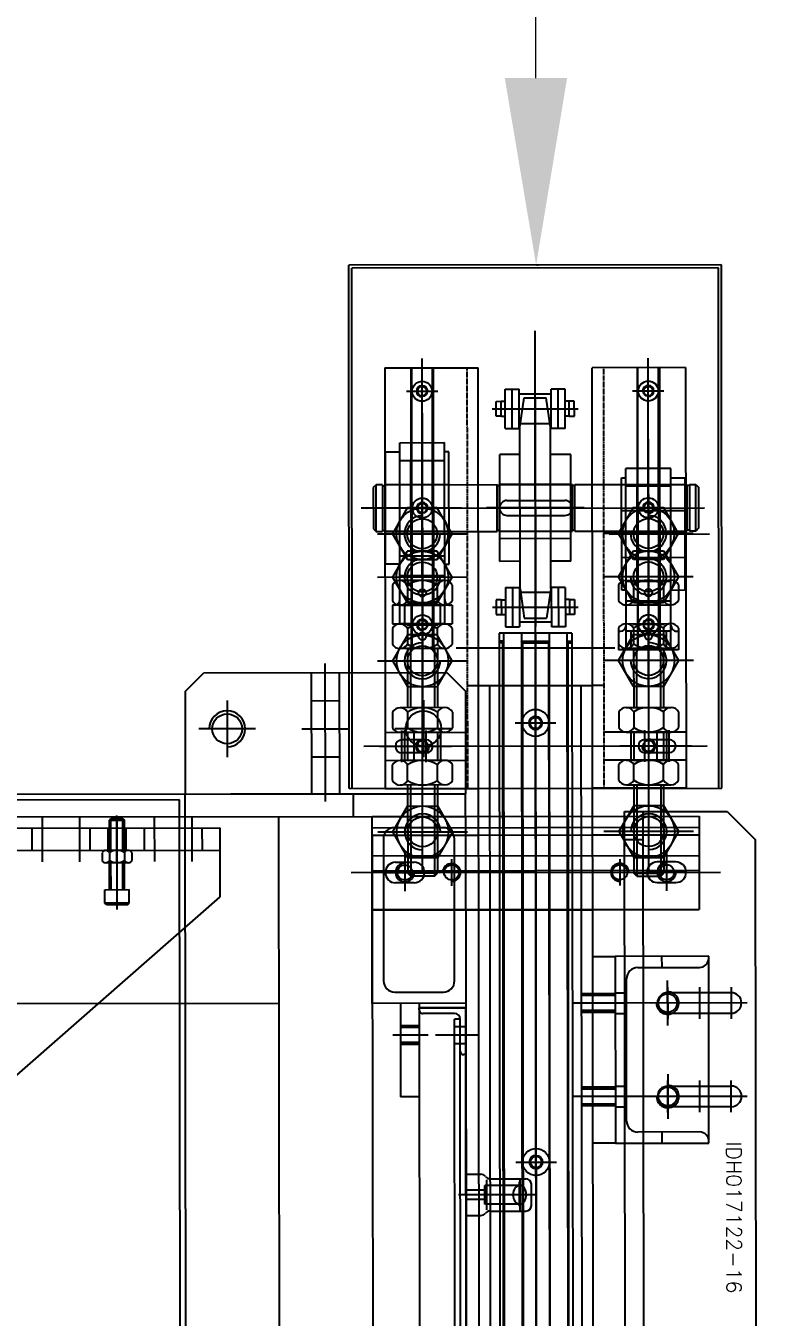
# Model space of a CAD drawing. Header units: feet. Extents: x -99009 to 3252343, y -11094690 to 9035152.
# Drawn here: x 2520127 to 2520526, y -1969131 to -1968440 of the extents above; entities that cross this region are included whole.
import ezdxf

# ---------------------------------------------------------------- set-up
doc = ezdxf.new("R2010")
doc.units = ezdxf.units.FT
doc.header["$PDSIZE"] = -1
doc.linetypes.add('DASHED', pattern=[0.75, 0.5, -0.25])
for name, color, linetype in [('1', 1, 'Continuous'), ('K-LINE', 7, 'Continuous'), ('栗本図面枠', 7, 'Continuous')]:
    doc.layers.add(name, color=color, linetype=linetype)
doc.styles.add('ROMANS', font='romans.shx', dxfattribs={"width": 0.75})
doc.styles.get("Standard").update_dxf_attribs({"font": 'GOTHICB.TTF'})
doc.dimstyles.new('LGB VVP', dxfattribs={"dimtxt": 3, "dimasz": 3, "dimexe": 1, "dimexo": 1, "dimgap": 1, "dimtad": 1, "dimtoh": 1, "dimdec": 4, "dimzin": 12, "dimdsep": 46, "dimtxsty": 'Standard', "dimcen": 0, "dimclrd": 2, "dimclre": 1, "dimclrt": 3, "dimadec": 0, "dimazin": 3, "dimtfac": 1, "dimtdec": 4, "dimtofl": 0, "dimtmove": 0, "dimatfit": 3, "dimfxl": 1, "dimtolj": 1, "dimtzin": 0, "dimlwd": 13, "dimlwe": 13, "dimarcsym": 0})

# ---------------------------------------------------------------- blocks, each defined once
blk = doc.blocks.new('K24582845e8a56')
at = {"layer": '栗本図面枠', "color": 1}
for p, q in [((-7660.32, 102.5, 0), (-7645.32, 117.5, 0)), ((-7645.32, 117.5, 0), (-5963.82, 117.5, 0)), ((-7557.82, 113, 0), (-7557.82, 62, 0)), ((-7507.82, 113, 0), (-7507.82, 62, 0)), ((-7566.32, 104.5, 0), (-7549.32, 104.5, 0)), ((-7563.32, 104.5, 0), (-7563.32, 70.5, 0)), ((-7552.32, 70.5, 0), (-7552.32, 104.5, 0)), ((-7499.32, 104.5, 0), (-7516.32, 104.5, 0)), ((-7513.32, 70.5, 0), (-7513.32, 104.5, 0)), ((-7502.32, 104.5, 0), (-7502.32, 70.5, 0)), ((-7672.82, 99.7, 0), (-7952.82, 99.7, 0)), ((-7952.82, 99.7, 0), (-7952.82, -99.7, 0)), ((-7672.82, 98.1, 0), (-7951.22, 98.1, 0)), ((-7951.22, 98.1, 0), (-7951.22, -98.1, 0)), ((-7672.82, -99.7, 0), (-7672.82, 99.7, 0)), ((-7660.32, 47.5, 0), (-7660.32, 102.5, 0)), ((-7627.82, -98.83, 0), (-7627.82, 98.83, 0)), ((-7557.82, 97.5, 0), (-7557.82, 37.5, 0)), ((-7507.82, 97.5, 0), (-7507.82, 37.5, 0)), ((-7822.83, -90.45, 0), (-7822.83, 90.45, 0)), ((-7808.83, 39.48, 0), (-7808.83, 93.21, 0)), ((-7695.32, 91.84, 0), (-7695.32, -91.84, 0)), ((-7581.82, 92.5, 0), (-7582.82, 92.5, 0)), ((-7582.82, 92.5, 0), (-7582.82, 42.5, 0)), ((-7482.82, 92.5, 0), (-7582.82, 92.5, 0)), ((-7582.82, 92.5, 0), (-7582.82, 42.5, 0)), ((-7482.82, 92.5, 0), (-7483.82, 92.5, 0)), ((-7482.82, 42.5, 0), (-7482.82, 92.5, 0)), ((-7482.82, 42.5, 0), (-7482.82, 92.5, 0)), ((-7835.33, 85.83, 0), (-7833.83, 87.33, 0)), ((-7835.33, 82.43, 0), (-7835.33, 85.83, 0)), ((-7810.33, 85.83, 0), (-7835.33, 85.83, 0)), ((-7833.83, 87.33, 0), (-7811.83, 87.33, 0)), ((-7811.83, 87.33, 0), (-7810.33, 85.83, 0)), ((-7810.33, 85.83, 0), (-7810.33, 82.43, 0)), ((-7809.1, 84.5, 0), (-7809.1, 36.5, 0)), ((-7785.92, 84.5, 0), (-7785.92, 36.5, 0)), ((-7741.1, 84.5, 0), (-7741.1, 36.5, 0)), ((-7695.32, 83.36, 0), (-7695.32, 45.02, 0)), ((-7657.82, -87.5, 0), (-7657.82, 87.5, 0)), ((-7657.82, 87.5, 0), (-7607.82, 87.5, 0)), ((-7651.82, -87.5, 0), (-7651.82, 87.5, 0)), ((-7649.56, 84.5, 0), (-7649.56, 36.5, 0)), ((-7647.82, 87.5, 0), (-7607.82, 87.5, 0)), ((-7647.82, 30.5, 0), (-7647.82, 87.5, 0)), ((-7636.82, -87.5, 0), (-7636.82, 87.5, 0)), ((-7628.82, -87.5, 0), (-7628.82, 87.5, 0)), ((-7607.82, 87.5, 0), (-7607.82, -87.5, 0)), ((-7607.82, 30.5, 0), (-7607.82, 87.5, 0)), ((-7576.82, 54.5, 0), (-7576.82, 87.5, 0)), ((-7566.32, 87.5, 0), (-7549.32, 87.5, 0)), ((-7516.32, 87.5, 0), (-7499.32, 87.5, 0)), ((-7488.82, 87.5, 0), (-7488.82, 54.5, 0)), ((-7897.82, 80.5, 0), (-7897.82, 30.5, 0)), ((-7897.82, 80.5, 0), (-7672.82, 80.5, 0)), ((-7838.83, 72.5, 0), (-7838.83, 80.2, 0)), ((-7778.83, 80.2, 0), (-7838.83, 80.2, 0)), ((-7835.33, 82.43, 0), (-7810.33, 82.43, 0)), ((-7835.33, 81.13, 0), (-7810.33, 81.13, 0)), ((-7835.33, 21.13, 0), (-7835.33, 81.13, 0)), ((-7834.78, 82.43, 0), (-7834.78, 81.13, 0)), ((-7822.96, 68.5, 0), (-7809.1, 76.5, 0)), ((-7821.33, 46.2, 0), (-7821.33, 80.2, 0)), ((-7810.88, 82.43, 0), (-7810.88, 81.13, 0)), ((-7810.33, 21.13, 0), (-7810.33, 81.13, 0)), ((-7809.1, 76.5, 0), (-7795.25, 68.5, 0)), ((-7799.77, 68.5, 0), (-7785.92, 76.5, 0)), ((-7796.33, 46.2, 0), (-7796.33, 80.2, 0)), ((-7785.92, 76.5, 0), (-7772.06, 68.5, 0)), ((-7781.62, 76.5, 0), (-7773.23, 76.5, 0)), ((-7778.83, 72.5, 0), (-7778.83, 80.2, 0)), ((-7758.43, 76.5, 0), (-7750.05, 76.5, 0)), ((-7756.83, 75.5, 0), (-7756.83, 76.5, 0)), ((-7756.83, 76.5, 0), (-7746.83, 76.5, 0)), ((-7754.96, 68.5, 0), (-7741.1, 76.5, 0)), ((-7746.83, 76.5, 0), (-7746.83, 44.5, 0)), ((-7741.1, 76.5, 0), (-7727.25, 68.5, 0)), ((-7713.62, 76.5, 0), (-7705.23, 76.5, 0)), ((-7702.82, 80.5, 0), (-7702.82, 36.5, 0)), ((-7687.82, 80.5, 0), (-7687.82, 36.5, 0)), ((-7677.04, 76.5, 0), (-7685.42, 76.5, 0)), ((-7672.82, 80.5, 0), (-7672.82, 30.5, 0)), ((-7649.56, 76.5, 0), (-7663.41, 68.5, 0)), ((-7635.7, 68.5, 0), (-7649.56, 76.5, 0)), ((-7627.82, 60, 0), (-7627.82, 80, 0)), ((-7746.83, 72.5, 0), (-7843.83, 72.5, 0)), ((-7843.83, 72.5, 0), (-7843.83, 48.5, 0)), ((-7834.33, 72.5, 0), (-7834.33, 48.5, 0)), ((-7784.02, 48.5, 0), (-7784.02, 72.5, 0)), ((-7783.33, 72.5, 0), (-7783.33, 48.5, 0)), ((-7772.83, 72.5, 0), (-7772.83, 48.5, 0)), ((-7770.83, 48.5, 0), (-7770.83, 72.5, 0)), ((-7760.83, 48.5, 0), (-7760.83, 72.5, 0)), ((-7756.83, 72.5, 0), (-7756.83, 48.5, 0)), ((-7756.83, 70, 0), (-7746.83, 70, 0)), ((-7747.65, 48.5, 0), (-7747.65, 72.5, 0)), ((-7716.02, 48.5, 0), (-7716.02, 72.5, 0)), ((-7686.82, 71.5, 0), (-7703.82, 71.5, 0)), ((-7702.83, 48.5, 0), (-7702.83, 72.5, 0)), ((-7702.82, 70.1, 0), (-7687.82, 70.1, 0)), ((-7698.82, 58.5, 0), (-7698.82, 71.5, 0)), ((-7691.82, 58.5, 0), (-7691.82, 71.5, 0)), ((-7687.82, 48.5, 0), (-7687.82, 72.5, 0)), ((-7674.64, 48.5, 0), (-7674.64, 72.5, 0)), ((-7637.82, 70, 0), (-7617.82, 70, 0)), ((-7637.02, 70, 0), (-7618.62, 70, 0)), ((-7633.32, 75, 0), (-7633.32, 65, 0)), ((-7622.32, 65, 0), (-7622.32, 75, 0)), ((-7545.82, 70.5, 0), (-7569.82, 70.5, 0)), ((-7566.32, 70.5, 0), (-7549.32, 70.5, 0)), ((-7519.82, 70.5, 0), (-7495.82, 70.5, 0)), ((-7499.32, 70.5, 0), (-7516.32, 70.5, 0)), ((-7897.82, 66.5, 0), (-7747.82, 66.5, 0)), ((-7897.82, 66.5, 0), (-7897.82, 54.5, 0)), ((-7747.82, 66.05, 0), (-7897.82, 66.05, 0)), ((-7885.32, 68.85, 0), (-7885.32, 52.15, 0)), ((-7885.32, 65.85, 0), (-7885.32, 55.15, 0)), ((-7783.33, 66.5, 0), (-7834.33, 66.5, 0)), ((-7822.96, 52.5, 0), (-7822.96, 68.5, 0)), ((-7822.82, 68.85, 0), (-7822.82, 52.15, 0)), ((-7822.82, 65.85, 0), (-7822.82, 55.15, 0)), ((-7799.77, 52.5, 0), (-7799.77, 68.5, 0)), ((-7795.25, 68.5, 0), (-7795.25, 52.5, 0)), ((-7781.62, 68.5, 0), (-7773.23, 68.5, 0)), ((-7772.06, 68.5, 0), (-7772.06, 52.5, 0)), ((-7760.32, 68.85, 0), (-7760.32, 52.15, 0)), ((-7760.32, 65.85, 0), (-7760.32, 55.15, 0)), ((-7758.43, 68.5, 0), (-7750.05, 68.5, 0)), ((-7754.96, 52.5, 0), (-7754.96, 68.5, 0)), ((-7747.82, 66.5, 0), (-7747.82, 54.5, 0)), ((-7747.65, 68.5, 0), (-7716.02, 68.5, 0)), ((-7747.65, 66.9, 0), (-7716.02, 66.9, 0)), ((-7727.25, 68.5, 0), (-7727.25, 52.5, 0)), ((-7713.62, 68.5, 0), (-7705.23, 68.5, 0)), ((-7686.82, 65, 0), (-7703.82, 65, 0)), ((-7702.82, 68.5, 0), (-7687.82, 68.5, 0)), ((-7677.04, 68.5, 0), (-7685.42, 68.5, 0)), ((-7674.64, 68.5, 0), (-7627.39, 68.5, 0)), ((-7674.64, 66.9, 0), (-7625.79, 66.9, 0)), ((-7663.41, 68.5, 0), (-7663.41, 52.5, 0)), ((-7635.7, 52.5, 0), (-7635.7, 68.5, 0)), ((-7625.79, 66.9, 0), (-7627.39, 68.5, 0)), ((-7627.39, 52.5, 0), (-7627.39, 68.5, 0)), ((-7625.79, 54.1, 0), (-7625.79, 66.9, 0)), ((-7576.82, 67.5, 0), (-7582.82, 67.5, 0)), ((-7482.82, 67.5, 0), (-7488.82, 67.5, 0)), ((-7742.82, 60.5, 0), (-7902.82, 60.5, 0)), ((-7668.54, 60.5, 0), (-7902.39, 60.5, 0)), ((-7859.6, 60.5, 0), (-7737.32, 60.5, 0)), ((-7829.89, 60.5, 0), (-7788.32, 60.5, 0)), ((-7806.7, 60.5, 0), (-7765.13, 60.5, 0)), ((-7761.89, 60.5, 0), (-7720.32, 60.5, 0)), ((-7686.82, 58.5, 0), (-7703.82, 58.5, 0)), ((-7628.77, 60.5, 0), (-7670.34, 60.5, 0)), ((-5916.82, 57.5, 0), (-7660.32, 57.5, 0)), ((-7645.32, 47.5, 0), (-7645.32, 57.5, 0)), ((-7747.82, 54.95, 0), (-7897.82, 54.95, 0)), ((-7897.82, 54.5, 0), (-7747.82, 54.5, 0)), ((-7746.83, 48.5, 0), (-7843.83, 48.5, 0)), ((-7838.83, 46.2, 0), (-7838.83, 48.5, 0)), ((-7783.33, 54.5, 0), (-7834.33, 54.5, 0)), ((-7809.1, 44.5, 0), (-7822.96, 52.5, 0)), ((-7795.25, 52.5, 0), (-7809.1, 44.5, 0)), ((-7785.92, 44.5, 0), (-7799.77, 52.5, 0)), ((-7772.06, 52.5, 0), (-7785.92, 44.5, 0)), ((-7781.62, 52.5, 0), (-7773.23, 52.5, 0)), ((-7778.83, 48.5, 0), (-7778.83, 46.2, 0)), ((-7758.43, 52.5, 0), (-7750.05, 52.5, 0)), ((-7756.83, 51, 0), (-7746.83, 51, 0)), ((-7741.1, 44.5, 0), (-7754.96, 52.5, 0)), ((-7747.65, 54.1, 0), (-7716.02, 54.1, 0)), ((-7747.65, 52.5, 0), (-7716.02, 52.5, 0)), ((-7727.25, 52.5, 0), (-7741.1, 44.5, 0)), ((-7713.62, 52.5, 0), (-7705.23, 52.5, 0)), ((-7702.82, 52.5, 0), (-7687.82, 52.5, 0)), ((-7702.82, 50.9, 0), (-7687.82, 50.9, 0)), ((-7677.04, 52.5, 0), (-7685.42, 52.5, 0)), ((-7674.64, 54.1, 0), (-7625.79, 54.1, 0)), ((-7674.64, 52.5, 0), (-7627.39, 52.5, 0)), ((-7663.41, 52.5, 0), (-7649.56, 44.5, 0)), ((-7649.56, 44.5, 0), (-7635.7, 52.5, 0)), ((-7625.79, 54.1, 0), (-7627.39, 52.5, 0)), ((-7494.82, 48.5, 0), (-7570.82, 48.5, 0)), ((-7563.32, 42.5, 0), (-7563.32, 48.5, 0)), ((-7552.32, 42.5, 0), (-7552.32, 48.5, 0)), ((-7513.32, 42.5, 0), (-7513.32, 48.5, 0)), ((-7502.32, 42.5, 0), (-7502.32, 48.5, 0)), ((-7778.83, 46.2, 0), (-7838.83, 46.2, 0)), ((-7781.62, 44.5, 0), (-7773.23, 44.5, 0)), ((-7758.43, 44.5, 0), (-7750.05, 44.5, 0)), ((-7756.83, 44.5, 0), (-7756.83, 45.5, 0)), ((-7756.83, 44.5, 0), (-7746.83, 44.5, 0)), ((-7747.82, 42.5, 0), (-7747.82, -42.5, 0)), ((-7713.62, 44.5, 0), (-7705.23, 44.5, 0)), ((-7677.04, 44.5, 0), (-7685.42, 44.5, 0)), ((-5916.82, 47.5, 0), (-7660.32, 47.5, 0)), ((-7634.9, 45, 0), (-7620.75, 45, 0)), ((-7582.82, 42.5, 0), (-7482.82, 42.5, 0)), ((-7582.82, 42.5, 0), (-7482.82, 42.5, 0)), ((-7582.82, 30.5, 0), (-7582.82, 42.5, 0)), ((-7582.82, 42.5, 0), (-7482.82, 42.5, 0)), ((-7562.82, 42.5, 0), (-7562.82, 24.5, 0)), ((-7561.82, 42.5, 0), (-7561.82, 24.5, 0)), ((-7557.82, 47, 0), (-7557.82, 20, 0)), ((-7553.82, 42.5, 0), (-7553.82, 24.5, 0)), ((-7552.82, 42.5, 0), (-7552.82, 24.5, 0)), ((-7512.82, 42.5, 0), (-7512.82, 24.5, 0)), ((-7511.82, 42.5, 0), (-7511.82, 24.5, 0)), ((-7507.82, 47, 0), (-7507.82, 20, 0)), ((-7503.82, 42.5, 0), (-7503.82, 24.5, 0)), ((-7502.82, 42.5, 0), (-7502.82, 24.5, 0)), ((-7482.82, 42.5, 0), (-7482.82, 30.5, 0)), ((-7727.82, 36.5, 0), (-7727.82, 30.5, 0)), ((-5530.82, 30.5, 0), (-7897.82, 30.5, 0)), ((-7727.82, -30.5, 0), (-7727.82, 30.5, 0)), ((-7647.82, -30.5, 0), (-7647.82, 30.5, 0)), ((-7607.82, -30.5, 0), (-7607.82, 30.5, 0)), ((-7879.9, 20.94, 0), (-7879.9, 18.24, 0)), ((-7871.9, 20.94, 0), (-7879.9, 20.94, 0)), ((-7875.9, -22.94, 0), (-7875.9, 22.94, 0)), ((-7871.9, 18.24, 0), (-7871.9, 20.94, 0)), ((-7810.33, 21.13, 0), (-7835.33, 21.13, 0)), ((-7834.78, 21.13, 0), (-7834.78, 19.83, 0)), ((-7822.83, 26.19, 0), (-7822.83, -26.19, 0)), ((-7810.88, 21.13, 0), (-7810.88, 19.83, 0)), ((-7773.76, 18.24, 0), (-7773.76, 20.94, 0)), ((-7773.76, 20.94, 0), (-7765.76, 20.94, 0)), ((-7769.76, -22.94, 0), (-7769.76, 22.94, 0)), ((-7765.76, 20.94, 0), (-7765.76, 18.24, 0)), ((-5575.82, 24.5, 0), (-7727.82, 24.5, 0)), ((-7865.36, 16, 0), (-7886.44, 16, 0)), ((-7886.44, 16, 0), (-7886.44, 8.51, 0)), ((-7879.9, 18.24, 0), (-7879.9, 16, 0)), ((-7871.9, 18.24, 0), (-7879.9, 18.24, 0)), ((-7871.9, 18.24, 0), (-7871.9, 16, 0)), ((-7865.36, 16, 0), (-7865.36, 8.51, 0)), ((-7851.39, 19, 0), (-7851.39, 8.21, 0)), ((-7794.27, 19, 0), (-7851.39, 19, 0)), ((-7835.33, -19.17, 0), (-7835.33, 19.83, 0)), ((-7810.33, 19.83, 0), (-7835.33, 19.83, 0)), ((-7835.33, 19, 0), (-7835.33, -19, 0)), ((-7826.83, -15.17, 0), (-7826.83, 15.83, 0)), ((-7818.83, -15.17, 0), (-7818.83, 15.83, 0)), ((-7810.33, -19.17, 0), (-7810.33, 19.83, 0)), ((-7810.33, 19, 0), (-7810.33, -19, 0)), ((-7806.38, 19, 0), (-7806.38, -19, 0)), ((-7794.27, 19, 0), (-7794.27, 8.21, 0)), ((-7780.3, 16, 0), (-7780.3, 8.51, 0)), ((-7780.3, 16, 0), (-7759.22, 16, 0)), ((-7773.76, 18.24, 0), (-7773.76, 16, 0)), ((-7773.76, 18.24, 0), (-7765.76, 18.24, 0)), ((-7765.76, 18.24, 0), (-7765.76, 16, 0)), ((-7759.22, 16, 0), (-7759.22, 8.51, 0)), ((-7755.82, 19.5, 0), (-6650.82, 19.5, 0)), ((-7755.82, 19.5, 0), (-7755.82, -19.5, 0)), ((-6650.82, 17, 0), (-7755.82, 17, 0)), ((-7751.49, 17, 0), (-7751.49, 19.5, 0)), ((-7750.62, 17.5, 0), (-7751.49, 17, 0)), ((-7750.62, 17.5, 0), (-7750.62, 19.5, 0)), ((-6650.82, 17.5, 0), (-7750.62, 17.5, 0)), ((-7865.36, 12.25, 0), (-7886.44, 12.25, 0)), ((-7865.36, 8.51, 0), (-7886.44, 8.51, 0)), ((-7883.84, -8.51, 0), (-7883.84, 8.51, 0)), ((-7866.13, 8.21, 0), (-7881.83, 5.96, 0)), ((-7866.13, 8.21, 0), (-7881.83, 5.96, 0)), ((-7867.96, -8.51, 0), (-7867.96, 8.51, 0)), ((-7779.54, 8.21, 0), (-7866.13, 8.21, 0)), ((-7780.3, 12.25, 0), (-7759.22, 12.25, 0)), ((-7780.3, 8.51, 0), (-7759.22, 8.51, 0)), ((-7779.54, 8.21, 0), (-7763.83, 5.96, 0)), ((-7777.7, -8.51, 0), (-7777.7, 8.51, 0)), ((-7761.82, -8.51, 0), (-7761.82, 8.51, 0)), ((-6650.82, 7.51, 0), (-7755.82, 7.51, 0)), ((-7751.49, -7.51, 0), (-7751.49, 7.51, 0)), ((-7751.49, 7.51, 0), (-7750.62, 7.01, 0)), ((-7750.62, 7.01, 0), (-6650.82, 7.01, 0)), ((-7750.62, -7.01, 0), (-7750.62, 7.01, 0)), ((-7707.82, -10.85, 0), (-7707.82, 10.85, 0)), ((-7707.82, -8.21, 0), (-7707.82, 8.21, 0)), ((-7472.82, -10.85, 0), (-7472.82, 10.85, 0)), ((-7472.82, -8.21, 0), (-7472.82, 8.21, 0)), ((-7881.83, -5.96, 0), (-7881.83, 5.96, 0)), ((-7881.83, -5.96, 0), (-7881.83, 5.96, 0)), ((-7763.83, -5.96, 0), (-7763.83, 5.96, 0)), ((-5437.58, 0, 0), (-7917.65, 0, 0)), ((-7865.45, 0, 0), (-7886.35, 0, 0)), ((-7881.83, 0, 0), (-7763.83, 0, 0)), ((-7866.13, -8.21, 0), (-7881.83, -5.96, 0)), ((-7866.13, -8.21, 0), (-7881.83, -5.96, 0)), ((-7780.21, 0, 0), (-7759.32, 0, 0)), ((-7779.54, -8.21, 0), (-7763.83, -5.96, 0)), ((-7755.82, 0, 0), (-6650.82, 0, 0)), ((-7463.89, -24.67, 0), (-7463.89, -5.5, 0)), ((-7449.56, -2.5, 0), (-7460.89, -2.5, 0)), ((-7455.32, -0.75, 0), (-7455.32, -41.59, 0)), ((-7446.56, -24.82, 0), (-7446.56, -5.5, 0)), ((-7865.36, -8.51, 0), (-7886.44, -8.51, 0)), ((-7886.44, -16, 0), (-7886.44, -8.51, 0)), ((-7865.36, -12.26, 0), (-7886.44, -12.26, 0)), ((-7779.54, -8.21, 0), (-7866.13, -8.21, 0)), ((-7865.36, -16, 0), (-7865.36, -8.51, 0)), ((-7851.39, -8.21, 0), (-7851.39, -19, 0)), ((-7794.27, -8.21, 0), (-7794.27, -19, 0)), ((-7780.3, -8.51, 0), (-7759.22, -8.51, 0)), ((-7780.3, -16, 0), (-7780.3, -8.51, 0)), ((-7780.3, -12.26, 0), (-7759.22, -12.26, 0)), ((-7759.22, -16, 0), (-7759.22, -8.51, 0)), ((-7755.82, -7.51, 0), (-6650.82, -7.51, 0)), ((-7750.62, -7.01, 0), (-7751.49, -7.51, 0)), ((-7750.62, -7.01, 0), (-6650.82, -7.01, 0)), ((-7446.56, -8.5, 0), (-7463.89, -8.5, 0)), ((-7449.26, -8.8, 0), (-7462.24, -8.8, 0)), ((-7460.32, -8.8, 0), (-7460.32, -27.5, 0)), ((-7450.32, -8.8, 0), (-7450.32, -27.5, 0)), ((-7865.36, -16, 0), (-7886.44, -16, 0)), ((-7879.9, -18.24, 0), (-7879.9, -16, 0)), ((-7871.9, -18.24, 0), (-7879.9, -18.24, 0)), ((-7879.9, -20.94, 0), (-7879.9, -18.24, 0)), ((-7871.9, -18.24, 0), (-7871.9, -16, 0)), ((-7871.9, -18.24, 0), (-7871.9, -20.94, 0)), ((-7794.27, -19, 0), (-7851.39, -19, 0)), ((-7810.33, -19.17, 0), (-7835.33, -19.17, 0)), ((-7835.33, -80.47, 0), (-7835.33, -20.47, 0)), ((-7810.33, -20.47, 0), (-7835.33, -20.47, 0)), ((-7834.78, -20.47, 0), (-7834.78, -19.17, 0)), ((-7810.88, -20.47, 0), (-7810.88, -19.17, 0)), ((-7810.33, -80.47, 0), (-7810.33, -20.47, 0)), ((-7780.3, -16, 0), (-7759.22, -16, 0)), ((-7773.76, -18.24, 0), (-7773.76, -16, 0)), ((-7773.76, -18.24, 0), (-7773.76, -20.94, 0)), ((-7773.76, -18.24, 0), (-7765.76, -18.24, 0)), ((-7765.76, -18.24, 0), (-7765.76, -16, 0)), ((-7765.76, -20.94, 0), (-7765.76, -18.24, 0)), ((-6650.82, -17, 0), (-7755.82, -17, 0)), ((-7755.82, -19.5, 0), (-6650.82, -19.5, 0)), ((-7751.49, -17, 0), (-7751.49, -19.5, 0)), ((-7750.62, -17.5, 0), (-7751.49, -17, 0)), ((-6650.82, -17.5, 0), (-7750.62, -17.5, 0)), ((-7750.62, -17.5, 0), (-7750.62, -19.5, 0)), ((-7871.9, -20.94, 0), (-7879.9, -20.94, 0)), ((-7773.76, -20.94, 0), (-7765.76, -20.94, 0)), ((-5575.82, -24.5, 0), (-7727.82, -24.5, 0)), ((-7463.32, -26.5, 0), (-7447.32, -26.5, 0)), ((-7450.32, -27.5, 0), (-7460.32, -27.5, 0)), ((-7457.82, -27.5, 0), (-7457.82, -37.5, 0)), ((-7452.82, -27.5, 0), (-7452.82, -37.5, 0)), ((-5530.82, -30.5, 0), (-7897.82, -30.5, 0)), ((-7897.82, -80.5, 0), (-7897.82, -30.5, 0)), ((-7727.82, -36.5, 0), (-7727.82, -30.5, 0)), ((-7672.82, -80.5, 0), (-7672.82, -30.5, 0)), ((-7647.82, -87.5, 0), (-7647.82, -30.5, 0)), ((-7607.82, -87.5, 0), (-7607.82, -30.5, 0)), ((-7540.82, -30.68, 0), (-7540.82, -53.69, 0)), ((-7466.32, -37.5, 0), (-7466.32, -29.5, 0)), ((-7444.32, -37.5, 0), (-7444.32, -29.5, 0)), ((-7822.83, -39.48, 0), (-7822.83, -93.21, 0)), ((-7809.1, -84.5, 0), (-7809.1, -36.5, 0)), ((-7785.92, -84.5, 0), (-7785.92, -36.5, 0)), ((-7741.1, -84.5, 0), (-7741.1, -36.5, 0)), ((-7734.82, -47.5, 0), (-7724.82, -37.5, 0)), ((-7724.82, -37.5, 0), (-7669.82, -37.5, 0)), ((-7702.82, -80.5, 0), (-7702.82, -36.5, 0)), ((-7687.82, -80.5, 0), (-7687.82, -36.5, 0)), ((-7657.82, -37.5, 0), (-7669.82, -37.5, 0)), ((-7669.82, -37.5, 0), (-7669.82, -1399.5, 0)), ((-7669.82, -187.5, 0), (-7669.82, -37.5, 0)), ((-7657.82, -87.5, 0), (-7657.82, -37.5, 0)), ((-7657.82, -37.5, 0), (-7557.82, -37.5, 0)), ((-7657.82, -1750.5, 0), (-7657.82, -37.5, 0)), ((-7649.56, -84.5, 0), (-7649.56, -36.5, 0)), ((-7607.82, -37.5, 0), (-6757.82, -37.5, 0)), ((-7557.82, -37.5, 0), (-7557.82, -87.5, 0)), ((-7555.32, -62.5, 0), (-7555.32, -37.5, 0)), ((-7555.32, -37.5, 0), (-7530.32, -37.5, 0)), ((-7555.32, -37.5, 0), (-7555.32, -62.5, 0)), ((-6810.32, -37.5, 0), (-7555.32, -37.5, 0)), ((-7549.32, -40.5, 0), (-7549.32, -43.5, 0)), ((-7532.32, -40.5, 0), (-7549.32, -40.5, 0)), ((-7545.32, -43.5, 0), (-7545.32, -37.5, 0)), ((-7536.32, -43.5, 0), (-7536.32, -37.5, 0)), ((-6833.32, -40.5, 0), (-7532.32, -40.5, 0)), ((-7530.32, -37.5, 0), (-7530.32, -38.5, 0)), ((-7444.32, -37.5, 0), (-7466.32, -37.5, 0)), ((-7792.83, -46.2, 0), (-7852.83, -46.2, 0)), ((-7852.83, -46.2, 0), (-7852.83, -48.5, 0)), ((-7835.33, -46.2, 0), (-7835.33, -80.2, 0)), ((-7809.1, -44.5, 0), (-7822.96, -52.5, 0)), ((-7810.33, -46.2, 0), (-7810.33, -80.2, 0)), ((-7795.25, -52.5, 0), (-7809.1, -44.5, 0)), ((-7785.92, -44.5, 0), (-7799.77, -52.5, 0)), ((-7792.83, -48.5, 0), (-7792.83, -46.2, 0)), ((-7772.06, -52.5, 0), (-7785.92, -44.5, 0)), ((-7781.62, -44.5, 0), (-7773.23, -44.5, 0)), ((-7770.83, -44.5, 0), (-7770.83, -45.5, 0)), ((-7770.83, -44.5, 0), (-7760.83, -44.5, 0)), ((-7760.83, -76.5, 0), (-7760.83, -44.5, 0)), ((-7758.43, -44.5, 0), (-7750.05, -44.5, 0)), ((-7741.1, -44.5, 0), (-7754.96, -52.5, 0)), ((-7727.25, -52.5, 0), (-7741.1, -44.5, 0)), ((-7734.82, -177.5, 0), (-7734.82, -47.5, 0)), ((-7713.62, -44.5, 0), (-7705.23, -44.5, 0)), ((-7704.82, -75.21, 0), (-7704.82, -44.79, 0)), ((-7695.32, -83.36, 0), (-7695.32, -45.02, 0)), ((-7677.04, -44.5, 0), (-7685.42, -44.5, 0)), ((-7663.41, -52.5, 0), (-7649.56, -44.5, 0)), ((-7649.56, -44.5, 0), (-7635.7, -52.5, 0)), ((-7569.82, -43.5, 0), (-7645.82, -43.5, 0)), ((-7634.9, -45, 0), (-7620.75, -45, 0)), ((-7552.32, -43.5, 0), (-7552.32, -60.5, 0)), ((-6816.32, -43.5, 0), (-7549.32, -43.5, 0)), ((-7897.82, -54.5, 0), (-7747.82, -54.5, 0)), ((-7897.82, -66.5, 0), (-7897.82, -54.5, 0)), ((-7747.82, -54.95, 0), (-7897.82, -54.95, 0)), ((-7885.32, -68.85, 0), (-7885.32, -52.15, 0)), ((-7885.32, -65.85, 0), (-7885.32, -55.15, 0)), ((-7760.83, -48.5, 0), (-7857.83, -48.5, 0)), ((-7857.83, -72.5, 0), (-7857.83, -48.5, 0)), ((-7848.33, -72.5, 0), (-7848.33, -48.5, 0)), ((-7797.33, -54.5, 0), (-7848.33, -54.5, 0)), ((-7822.96, -52.5, 0), (-7822.96, -68.5, 0)), ((-7822.82, -68.85, 0), (-7822.82, -52.15, 0)), ((-7822.82, -65.85, 0), (-7822.82, -55.15, 0)), ((-7799.77, -52.5, 0), (-7799.77, -68.5, 0)), ((-7797.33, -72.5, 0), (-7797.33, -48.5, 0)), ((-7795.25, -68.5, 0), (-7795.25, -52.5, 0)), ((-7786.83, -72.5, 0), (-7786.83, -48.5, 0)), ((-7784.02, -48.5, 0), (-7784.02, -72.5, 0)), ((-7781.62, -52.5, 0), (-7773.23, -52.5, 0)), ((-7772.06, -68.5, 0), (-7772.06, -52.5, 0)), ((-7770.83, -72.5, 0), (-7770.83, -48.5, 0)), ((-7770.83, -48.5, 0), (-7770.83, -72.5, 0)), ((-7770.83, -51, 0), (-7760.83, -51, 0)), ((-7760.83, -48.5, 0), (-7760.83, -72.5, 0)), ((-7760.32, -68.85, 0), (-7760.32, -52.15, 0)), ((-7760.32, -65.85, 0), (-7760.32, -55.15, 0)), ((-7758.43, -52.5, 0), (-7750.05, -52.5, 0)), ((-7754.96, -52.5, 0), (-7754.96, -68.5, 0)), ((-7747.82, -66.5, 0), (-7747.82, -54.5, 0)), ((-7747.65, -48.5, 0), (-7747.65, -72.5, 0)), ((-7747.65, -52.5, 0), (-7716.02, -52.5, 0)), ((-7747.65, -54.1, 0), (-7716.02, -54.1, 0)), ((-7727.25, -68.5, 0), (-7727.25, -52.5, 0)), ((-7716.02, -48.5, 0), (-7716.02, -72.5, 0)), ((-7713.62, -52.5, 0), (-7705.23, -52.5, 0)), ((-7702.83, -48.5, 0), (-7702.83, -72.5, 0)), ((-7702.82, -50.9, 0), (-7687.82, -50.9, 0)), ((-7702.82, -52.5, 0), (-7687.82, -52.5, 0)), ((-7687.82, -48.5, 0), (-7687.82, -72.5, 0)), ((-7677.04, -52.5, 0), (-7685.42, -52.5, 0)), ((-7674.64, -48.5, 0), (-7674.64, -72.5, 0)), ((-7674.64, -52.5, 0), (-7627.39, -52.5, 0)), ((-7674.64, -54.1, 0), (-7625.79, -54.1, 0)), ((-7663.41, -68.5, 0), (-7663.41, -52.5, 0)), ((-7651.82, -49.5, 0), (-7651.82, -75.5, 0)), ((-7635.7, -52.5, 0), (-7635.7, -68.5, 0)), ((-7625.79, -54.1, 0), (-7627.39, -52.5, 0)), ((-7627.39, -52.5, 0), (-7627.39, -68.5, 0)), ((-7625.79, -54.1, 0), (-7625.79, -66.9, 0)), ((-7563.82, -75.5, 0), (-7563.82, -49.5, 0)), ((-7742.82, -60.5, 0), (-7902.82, -60.5, 0)), ((-7668.54, -60.5, 0), (-7902.39, -60.5, 0)), ((-7873.6, -60.5, 0), (-7751.32, -60.5, 0)), ((-7829.89, -60.5, 0), (-7788.32, -60.5, 0)), ((-7806.7, -60.5, 0), (-7765.13, -60.5, 0)), ((-7761.89, -60.5, 0), (-7720.32, -60.5, 0)), ((-7720.03, -60, 0), (-7689.62, -60, 0)), ((-7686.82, -58.5, 0), (-7703.82, -58.5, 0)), ((-7698.82, -58.5, 0), (-7698.82, -71.5, 0)), ((-7691.82, -58.5, 0), (-7691.82, -71.5, 0)), ((-7628.77, -60.5, 0), (-7670.34, -60.5, 0)), ((-7627.82, -80, 0), (-7627.82, -60, 0)), ((-7540.82, -57.61, 0), (-7540.82, -76.51, 0)), ((-7747.82, -66.05, 0), (-7897.82, -66.05, 0)), ((-7897.82, -66.5, 0), (-7747.82, -66.5, 0)), ((-7797.33, -66.5, 0), (-7848.33, -66.5, 0)), ((-7822.96, -68.5, 0), (-7809.1, -76.5, 0)), ((-7809.1, -76.5, 0), (-7795.25, -68.5, 0)), ((-7799.77, -68.5, 0), (-7785.92, -76.5, 0)), ((-7785.92, -76.5, 0), (-7772.06, -68.5, 0)), ((-7781.62, -68.5, 0), (-7773.23, -68.5, 0)), ((-7758.43, -68.5, 0), (-7750.05, -68.5, 0)), ((-7754.96, -68.5, 0), (-7741.1, -76.5, 0)), ((-7747.65, -66.9, 0), (-7716.02, -66.9, 0)), ((-7747.65, -68.5, 0), (-7716.02, -68.5, 0)), ((-7741.1, -76.5, 0), (-7727.25, -68.5, 0)), ((-7713.62, -68.5, 0), (-7705.23, -68.5, 0)), ((-7686.82, -65, 0), (-7703.82, -65, 0)), ((-7702.82, -68.5, 0), (-7687.82, -68.5, 0)), ((-7677.04, -68.5, 0), (-7685.42, -68.5, 0)), ((-7674.64, -66.9, 0), (-7625.79, -66.9, 0)), ((-7674.64, -68.5, 0), (-7627.39, -68.5, 0)), ((-7649.56, -76.5, 0), (-7663.41, -68.5, 0)), ((-7635.7, -68.5, 0), (-7649.56, -76.5, 0)), ((-7633.32, -75, 0), (-7633.32, -65, 0)), ((-7625.79, -66.9, 0), (-7627.39, -68.5, 0)), ((-7622.32, -65, 0), (-7622.32, -75, 0)), ((-7557.82, -62.5, 0), (-7507.82, -62.5, 0)), ((-7555.32, -62.5, 0), (-7527.82, -62.5, 0)), ((-7555.32, -62.5, 0), (-6810.32, -62.5, 0)), ((-7554.32, -62.5, 0), (-7555.32, -62.5, 0)), ((-7545.82, -62.5, 0), (-7545.82, -72.5, 0)), ((-7544.82, -62.5, 0), (-7544.82, -72.5, 0)), ((-7536.82, -62.5, 0), (-7536.82, -72.5, 0)), ((-7535.82, -62.5, 0), (-7535.82, -72.5, 0)), ((-7507.82, -62.5, 0), (-7507.82, -72.5, 0)), ((-7760.83, -72.5, 0), (-7857.83, -72.5, 0)), ((-7852.83, -72.5, 0), (-7852.83, -80.2, 0)), ((-7792.83, -72.5, 0), (-7792.83, -80.2, 0)), ((-7770.83, -70, 0), (-7760.83, -70, 0)), ((-7770.83, -75.5, 0), (-7770.83, -76.5, 0)), ((-7686.82, -71.5, 0), (-7703.82, -71.5, 0)), ((-7702.82, -70.1, 0), (-7687.82, -70.1, 0)), ((-7637.82, -70, 0), (-7617.82, -70, 0)), ((-7637.02, -70, 0), (-7618.62, -70, 0)), ((-7557.82, -72.5, 0), (-7507.82, -72.5, 0)), ((-7897.82, -80.5, 0), (-7672.82, -80.5, 0)), ((-7792.83, -80.2, 0), (-7852.83, -80.2, 0)), ((-7835.33, -80.47, 0), (-7810.33, -80.47, 0)), ((-7835.33, -81.77, 0), (-7810.33, -81.77, 0)), ((-7835.33, -81.77, 0), (-7835.33, -85.17, 0)), ((-7834.78, -81.77, 0), (-7834.78, -80.47, 0)), ((-7810.88, -81.77, 0), (-7810.88, -80.47, 0)), ((-7810.33, -85.17, 0), (-7810.33, -81.77, 0)), ((-7781.62, -76.5, 0), (-7773.23, -76.5, 0)), ((-7770.83, -76.5, 0), (-7760.83, -76.5, 0)), ((-7758.43, -76.5, 0), (-7750.05, -76.5, 0)), ((-7713.62, -76.5, 0), (-7705.23, -76.5, 0)), ((-7677.04, -76.5, 0), (-7685.42, -76.5, 0)), ((-7645.82, -81.5, 0), (-7569.82, -81.5, 0)), ((-7835.33, -85.17, 0), (-7833.83, -86.67, 0)), ((-7810.33, -85.17, 0), (-7835.33, -85.17, 0)), ((-7833.83, -86.67, 0), (-7811.83, -86.67, 0)), ((-7811.83, -86.67, 0), (-7810.33, -85.17, 0)), ((-7557.82, -87.5, 0), (-7657.82, -87.5, 0)), ((-7607.82, -87.5, 0), (-7657.82, -87.5, 0)), ((-7647.82, -87.5, 0), (-7607.82, -87.5, 0)), ((-7607.82, -87.5, 0), (-6757.82, -87.5, 0)), ((-7672.82, -99.7, 0), (-7952.82, -99.7, 0)), ((-7672.82, -98.1, 0), (-7951.22, -98.1, 0)), ((-7704.82, -125, 0), (-7704.82, -100, 0)), ((-7657.82, -97.5, 0), (-7669.82, -97.5, 0)), ((-7734.82, -105, 0), (-7669.82, -105, 0)), ((-7719.82, -120, 0), (-7719.82, -105, 0)), ((-7689.82, -120, 0), (-7689.82, -105, 0)), ((-7665.95, -112.5, 0), (-7739.63, -112.5, 0)), ((-7734.82, -120, 0), (-7669.82, -120, 0)), ((-7657.82, -137.5, 0), (-6707.82, -137.5, 0)), ((-7557.82, -137.5, 0), (-7557.82, -604.75, 0)), ((-7704.82, -149.79, 0), (-7704.82, -180.21, 0)), ((-7720.03, -165, 0), (-7689.62, -165, 0)), ((-7651.82, -319.03, 0), (-7651.82, -169.03, 0)), ((-7651.82, -169.03, 0), (-7639.82, -169.03, 0)), ((-7639.82, -319.03, 0), (-7639.82, -169.03, 0)), ((-7639.82, -169.03, 0), (-7614.82, -169.03, 0)), ((-7515.82, -282.03, 0), (-7614.82, -169.03, 0)), ((-7724.82, -187.5, 0), (-7734.82, -177.5, 0)), ((-7651.82, -178.53, 0), (-7639.82, -178.53, 0)), ((-7657.82, -184.03, 0), (-7633.82, -184.03, 0)), ((-7724.82, -187.5, 0), (-7669.82, -187.5, 0)), ((-6695.82, -187.5, 0), (-7669.82, -187.5, 0)), ((-7669.82, -187.5, 0), (-7669.82, -887.5, 0)), ((-6698.82, -190.5, 0), (-7666.82, -190.5, 0)), ((-7666.82, -190.5, 0), (-7666.82, -884.5, 0)), ((-7657.82, -204.03, 0), (-7633.82, -204.03, 0)), ((-7651.82, -209.53, 0), (-7639.82, -209.53, 0)), ((-7656.82, -220.83, 0), (-7656.02, -220.03, 0)), ((-7639.82, -220.83, 0), (-7656.82, -220.83, 0)), ((-7656.82, -227.23, 0), (-7656.82, -220.83, 0)), ((-7639.82, -220.03, 0), (-7656.02, -220.03, 0)), ((-7656.02, -228.03, 0), (-7656.02, -220.03, 0)), ((-7651.82, -219.23, 0), (-7639.82, -219.23, 0)), ((-7651.82, -220.03, 0), (-7639.82, -220.03, 0)), ((-7639.82, -218.03, 0), (-7639.82, -230.03, 0)), ((-7638.62, -216.03, 0), (-7634.43, -216.03, 0)), ((-7638.62, -220.03, 0), (-7634.43, -220.03, 0)), ((-7633.23, -218.03, 0), (-7633.23, -230.03, 0)), ((-7618.82, -220.03, 0), (-7633.23, -220.03, 0)), ((-7618.82, -220.83, 0), (-7633.23, -220.83, 0)), ((-7611.62, -217.53, 0), (-7618.82, -217.53, 0)), ((-7618.82, -230.53, 0), (-7618.82, -217.53, 0)), ((-7611.62, -217.53, 0), (-7611.62, -230.53, 0)), ((-7610.82, -218.33, 0), (-7611.62, -217.53, 0)), ((-7610.82, -229.73, 0), (-7610.82, -218.33, 0)), ((-7608.28, -224.03, 0), (-7658.46, -224.03, 0)), ((-7657.82, -224.03, 0), (-7633.82, -224.03, 0)), ((-7656.02, -228.03, 0), (-7656.82, -227.23, 0)), ((-7639.82, -227.23, 0), (-7656.82, -227.23, 0)), ((-7639.82, -228.03, 0), (-7656.02, -228.03, 0)), ((-7651.82, -228.03, 0), (-7639.82, -228.03, 0)), ((-7638.62, -228.03, 0), (-7634.43, -228.03, 0)), ((-7618.82, -227.23, 0), (-7633.23, -227.23, 0)), ((-7618.82, -228.03, 0), (-7633.23, -228.03, 0)), ((-7651.82, -228.83, 0), (-7639.82, -228.83, 0)), ((-7638.62, -232.03, 0), (-7634.43, -232.03, 0)), ((-7611.62, -230.53, 0), (-7618.82, -230.53, 0)), ((-7610.82, -229.73, 0), (-7611.62, -230.53, 0)), ((-7651.82, -238.53, 0), (-7639.82, -238.53, 0)), ((-7657.82, -244.03, 0), (-7633.82, -244.03, 0)), ((-7657.82, -264.03, 0), (-7633.82, -264.03, 0)), ((-7651.82, -269.53, 0), (-7639.82, -269.53, 0))]:
    blk.add_line(p, q, dxfattribs=at)
at = {"layer": '栗本図面枠', "color": 1, "linetype": 'DASHED'}
for p, q in [((-7897.82, 36.5, 0), (-7672.82, 36.5, 0)), ((-7897.82, -36.5, 0), (-7672.82, -36.5, 0))]:
    blk.add_line(p, q, dxfattribs=at)
at = {"layer": '栗本図面枠', "color": 1}
for centre, radius in [((-7809.1, 60.5, 0), 13.86), ((-7785.92, 60.5, 0), 13.86), ((-7741.1, 60.5, 0), 13.86), ((-7649.56, 60.5, 0), 13.86), ((-7627.82, 70, 0), 4), ((-7557.82, 70.5, 0), 5), ((-7507.82, 70.5, 0), 5), ((-7885.32, 60.5, 0), 5.35), ((-7885.32, 60.5, 0), 2.75), ((-7885.32, 60.5, 0), 2.5), ((-7822.82, 60.5, 0), 5.35), ((-7822.82, 60.5, 0), 2.75), ((-7822.82, 60.5, 0), 2.5), ((-7809.1, 60.5, 0), 8), ((-7785.92, 60.5, 0), 8), ((-7777.43, 60.5, 0), 2), ((-7760.32, 60.5, 0), 5.35), ((-7760.32, 60.5, 0), 2.75), ((-7760.32, 60.5, 0), 2.5), ((-7754.24, 60.5, 0), 2), ((-7741.1, 60.5, 0), 8), ((-7695.32, 60.5, 0), 3), ((-7649.56, 60.5, 0), 8), ((-7627.82, 45, 0), 4), ((-7707.82, 0, 0), 7.21), ((-7472.82, 0, 0), 7.21), ((-7707.82, 0, 0), 3.5), ((-7707.82, 0, 0), 3), ((-7472.82, 0, 0), 3.5), ((-7472.82, 0, 0), 3), ((-7627.82, -45, 0), 4), ((-7809.1, -60.5, 0), 13.86), ((-7785.92, -60.5, 0), 13.86), ((-7741.1, -60.5, 0), 13.86), ((-7649.56, -60.5, 0), 13.86), ((-7885.32, -60.5, 0), 5.35), ((-7822.82, -60.5, 0), 5.35), ((-7809.1, -60.5, 0), 8), ((-7785.92, -60.5, 0), 8), ((-7760.32, -60.5, 0), 5.35), ((-7741.1, -60.5, 0), 8), ((-7704.82, -60, 0), 9.5), ((-7649.56, -60.5, 0), 8), ((-7885.32, -60.5, 0), 2.75), ((-7885.32, -60.5, 0), 2.5), ((-7822.82, -60.5, 0), 2.75), ((-7822.82, -60.5, 0), 2.5), ((-7777.43, -60.5, 0), 2), ((-7760.32, -60.5, 0), 2.75), ((-7760.32, -60.5, 0), 2.5), ((-7754.24, -60.5, 0), 2), ((-7695.32, -60.5, 0), 3), ((-7627.82, -70, 0), 4), ((-7704.82, -165, 0), 8)]:
    blk.add_circle(centre, radius, dxfattribs=at)
for centre, radius, start, end in [((-7557.82, 104.5, 0), 5.5, 0, 180), ((-7507.82, 104.5, 0), 5.5, 0, 180), ((-7581.82, 87.5, 0), 5, 0, 90), ((-7483.82, 87.5, 0), 5, 90, 180), ((-7779.48, 72.5, 0), 4.53, 118.07249, 241.92751), ((-7775.37, 72.5, 0), 4.53, 298.07249, 61.92751), ((-7756.3, 72.5, 0), 4.53, 118.07249, 241.92751), ((-7752.18, 72.5, 0), 4.53, 298.07249, 61.92751), ((-7711.48, 72.5, 0), 4.53, 118.07249, 241.92751), ((-7707.37, 72.5, 0), 4.53, 298.07249, 61.92751), ((-7683.29, 72.5, 0), 4.53, 118.07249, 241.92751), ((-7679.17, 72.5, 0), 4.53, 298.07249, 61.92751), ((-7627.82, 75, 0), 5.5, 0, 180), ((-7557.82, 70.5, 0), 6, 270, 180), ((-7507.82, 70.5, 0), 6, 270, 180), ((-7809.1, 60.5, 0), 9.6, 270, 180), ((-7785.92, 60.5, 0), 9.6, 270, 180), ((-7759.83, 75.5, 0), 3, 270, 0), ((-7741.1, 60.5, 0), 9.6, 270, 180), ((-7695.32, 71.5, 0), 3.5, 0, 180), ((-7649.56, 60.5, 0), 9.6, 0, 270), ((-7627.82, 70, 0), 5, 180, 90), ((-7557.82, 70.5, 0), 5.5, 180, 0), ((-7507.82, 70.5, 0), 5.5, 180, 0), ((-7885.32, 60.5, 0), 3, 0, 270), ((-7822.82, 60.5, 0), 3, 0, 270), ((-7769.48, 60.5, 0), 14.53, 146.60151, 213.39849), ((-7785.37, 60.5, 0), 14.53, 326.60151, 33.39849), ((-7760.32, 60.5, 0), 3, 0, 270), ((-7746.3, 60.5, 0), 14.53, 146.60151, 213.39849), ((-7762.18, 60.5, 0), 14.53, 326.60151, 33.39849), ((-7701.48, 60.5, 0), 14.53, 146.60151, 213.39849), ((-7717.37, 60.5, 0), 14.53, 326.60151, 33.39849), ((-7695.32, 60.5, 0), 3.6, 270, 180), ((-7673.29, 60.5, 0), 14.53, 146.60151, 213.39849), ((-7689.17, 60.5, 0), 14.53, 326.60151, 33.39849), ((-7627.82, 65, 0), 5.5, 180, 0), ((-7695.32, 58.5, 0), 3.5, 180, 0), ((-7779.48, 48.5, 0), 4.53, 118.07249, 241.92751), ((-7775.37, 48.5, 0), 4.53, 298.07249, 61.92751), ((-7756.3, 48.5, 0), 4.53, 118.07249, 241.92751), ((-7759.83, 45.5, 0), 3, 0, 90), ((-7752.18, 48.5, 0), 4.53, 298.07249, 61.92751), ((-7711.48, 48.5, 0), 4.53, 118.07249, 241.92751), ((-7707.37, 48.5, 0), 4.53, 298.07249, 61.92751), ((-7683.29, 48.5, 0), 4.53, 118.07249, 241.92751), ((-7679.17, 48.5, 0), 4.53, 298.07249, 61.92751), ((-7627.82, 45, 0), 4.8, 90, 0), ((-7570.82, 54.5, 0), 6, 180, 270), ((-7494.82, 54.5, 0), 6, 270, 0), ((-7822.83, 15.83, 0), 4, 0, 180), ((-7707.82, 0, 0), 3.6, 180, 90), ((-7472.82, 0, 0), 3.6, 180, 90), ((-7460.89, -5.5, 0), 3, 90, 180), ((-7449.56, -5.5, 0), 3, 0, 90), ((-7822.83, -15.17, 0), 4, 180, 0), ((-7463.32, -29.5, 0), 3, 126.41962, 180), ((-7466.89, -24.67, 0), 3, 306.41962, 0), ((-7443.56, -24.82, 0), 3, 180, 231.19266), ((-7447.32, -29.5, 0), 3, 0, 51.19266), ((-7627.82, -45, 0), 4.8, 0, 270), ((-7549.32, -43.5, 0), 3, 90, 180), ((-7532.32, -38.5, 0), 2, 270, 0), ((-7779.48, -48.5, 0), 4.53, 118.07249, 241.92751), ((-7773.83, -45.5, 0), 3, 270, 0), ((-7775.37, -48.5, 0), 4.53, 298.07249, 61.92751), ((-7756.3, -48.5, 0), 4.53, 118.07249, 241.92751), ((-7752.18, -48.5, 0), 4.53, 298.07249, 61.92751), ((-7711.48, -48.5, 0), 4.53, 118.07249, 241.92751), ((-7707.37, -48.5, 0), 4.53, 298.07249, 61.92751), ((-7683.29, -48.5, 0), 4.53, 118.07249, 241.92751), ((-7679.17, -48.5, 0), 4.53, 298.07249, 61.92751), ((-7645.82, -49.5, 0), 6, 90, 180), ((-7569.82, -49.5, 0), 6, 0, 90), ((-7809.1, -60.5, 0), 9.6, 180, 90), ((-7785.92, -60.5, 0), 9.6, 180, 90), ((-7769.48, -60.5, 0), 14.53, 146.60151, 213.39849), ((-7785.37, -60.5, 0), 14.53, 326.60151, 33.39849), ((-7746.3, -60.5, 0), 14.53, 146.60151, 213.39849), ((-7741.1, -60.5, 0), 9.6, 180, 90), ((-7762.18, -60.5, 0), 14.53, 326.60151, 33.39849), ((-7701.48, -60.5, 0), 14.53, 146.60151, 213.39849), ((-7717.37, -60.5, 0), 14.53, 326.60151, 33.39849), ((-7695.32, -58.5, 0), 3.5, 0, 180), ((-7673.29, -60.5, 0), 14.53, 146.60151, 213.39849), ((-7689.17, -60.5, 0), 14.53, 326.60151, 33.39849), ((-7649.56, -60.5, 0), 9.6, 90, 0), ((-7885.32, -60.5, 0), 3, 90, 0), ((-7822.82, -60.5, 0), 3, 90, 0), ((-7760.32, -60.5, 0), 3, 90, 0), ((-7695.32, -60.5, 0), 3.6, 180, 90), ((-7627.82, -65, 0), 5.5, 0, 180), ((-7554.32, -60.5, 0), 2, 270, 0), ((-7779.48, -72.5, 0), 4.53, 118.07249, 241.92751), ((-7775.37, -72.5, 0), 4.53, 298.07249, 61.92751), ((-7756.3, -72.5, 0), 4.53, 118.07249, 241.92751), ((-7752.18, -72.5, 0), 4.53, 298.07249, 61.92751), ((-7711.48, -72.5, 0), 4.53, 118.07249, 241.92751), ((-7707.37, -72.5, 0), 4.53, 298.07249, 61.92751), ((-7683.29, -72.5, 0), 4.53, 118.07249, 241.92751), ((-7679.17, -72.5, 0), 4.53, 298.07249, 61.92751), ((-7627.82, -70, 0), 5, 180, 90), ((-7773.83, -75.5, 0), 3, 0, 90), ((-7695.32, -71.5, 0), 3.5, 180, 0), ((-7645.82, -75.5, 0), 6, 180, 270), ((-7627.82, -75, 0), 5.5, 180, 0), ((-7569.82, -75.5, 0), 6, 270, 0), ((-7704.82, -165, 0), 9.6, 0, 270), ((-7637.56, -218.03, 0), 2.27, 118.07249, 241.92751), ((-7632.56, -224.03, 0), 7.27, 146.60151, 213.39849), ((-7635.5, -218.03, 0), 2.27, 298.07249, 61.92751), ((-7640.5, -224.03, 0), 7.27, 326.60151, 33.39849), ((-7637.56, -230.03, 0), 2.27, 118.07249, 241.92751), ((-7635.5, -230.03, 0), 2.27, 298.07249, 61.92751)]:
    blk.add_arc(centre, radius, start, end, dxfattribs=at)
at = {"layer": '栗本図面枠', "color": 1, "extrusion": (0, 0, -1)}
blk.add_ellipse((-7455.32, -8.8, 0), major_axis=(-5, 0), ratio=0.716192, dxfattribs=at)
at = {"layer": '栗本図面枠', "color": 1, "style": 'ROMANS'}
blk.add_text('IDH017122-16', height=8, dxfattribs=at).set_placement((-7483.64, 101.83, 0))
blk = doc.blocks.new('*D2632')
at = {"layer": 'Defpoints', "color": 0}
for p in [(2520397.35, -1967033.81), (2520397.94, -1967033.81), (2520399.09, -1968568.17)]:
    blk.add_point(p, dxfattribs=at)
at = {"layer": 'K-LINE', "color": 1, "lineweight": 13}
for p, q in [((2520398.35, -1967033.81), (2520398.94, -1967033.8)), ((2520400.09, -1968568.17), (2520400.68, -1968568.17))]:
    blk.add_line(p, q, dxfattribs=at)
at = {"layer": 'K-LINE', "color": 2, "lineweight": 13}
blk.add_line((2520399.57, -1968468.17), (2520398.06, -1967133.81), dxfattribs=at)
at = {"layer": 'K-LINE', "color": 2}
for points in [[(2520414.72, -1967133.79), (2520381.39, -1967133.82), (2520397.94, -1967033.81)], [(2520382.9, -1968468.19), (2520416.24, -1968468.15), (2520399.68, -1968568.17)]]:
    blk.add_solid(points, dxfattribs=at)
at = {"layer": 'K-LINE', "color": 3, "insert": (2520557.32, -1967800.81), "char_height": 300, "attachment_point": 5, "rotation": 270.06505}
blk.add_mtext('\\A1;1534', dxfattribs=at)

msp = doc.modelspace()

# ---------------------------------------------------------------- linework, layer by layer
at = {"layer": '1'}
msp.add_arc((2520410.24778, -1978395.99612), 100000, 84.1346387202, 194.3871675539, dxfattribs=at)

# ---------------------------------------------------------------- block references
at = {"layer": 'K-LINE', "color": 2, "linetype": 'Continuous', "lineweight": 15, "rotation": 270.0650517140735}
msp.add_blockref('K24582845e8a56', (2520408.11897, -1976520.99344), dxfattribs=at)

# ---------------------------------------------------------------- dimensions: what is measured, and where the dimension line sits
at = {"layer": 'K-LINE'}
dim = msp.add_linear_dim(base=(2520397.94147, -1967033.80566), p1=(2520399.0896, -1968568.17416, -0.00002), p2=(2520397.34752, -1967033.80634), angle=270.06505171, dimstyle='LGB VVP', override={"dimtxt": 300, "dimasz": 100, "dimdec": 0}, dxfattribs=at)
dim.commit()
dim.dimension.update_dxf_attribs({"geometry": '*D2632', "text_midpoint": (2520557.31991, -1967800.80961)})

doc.saveas('drawing.dxf')
